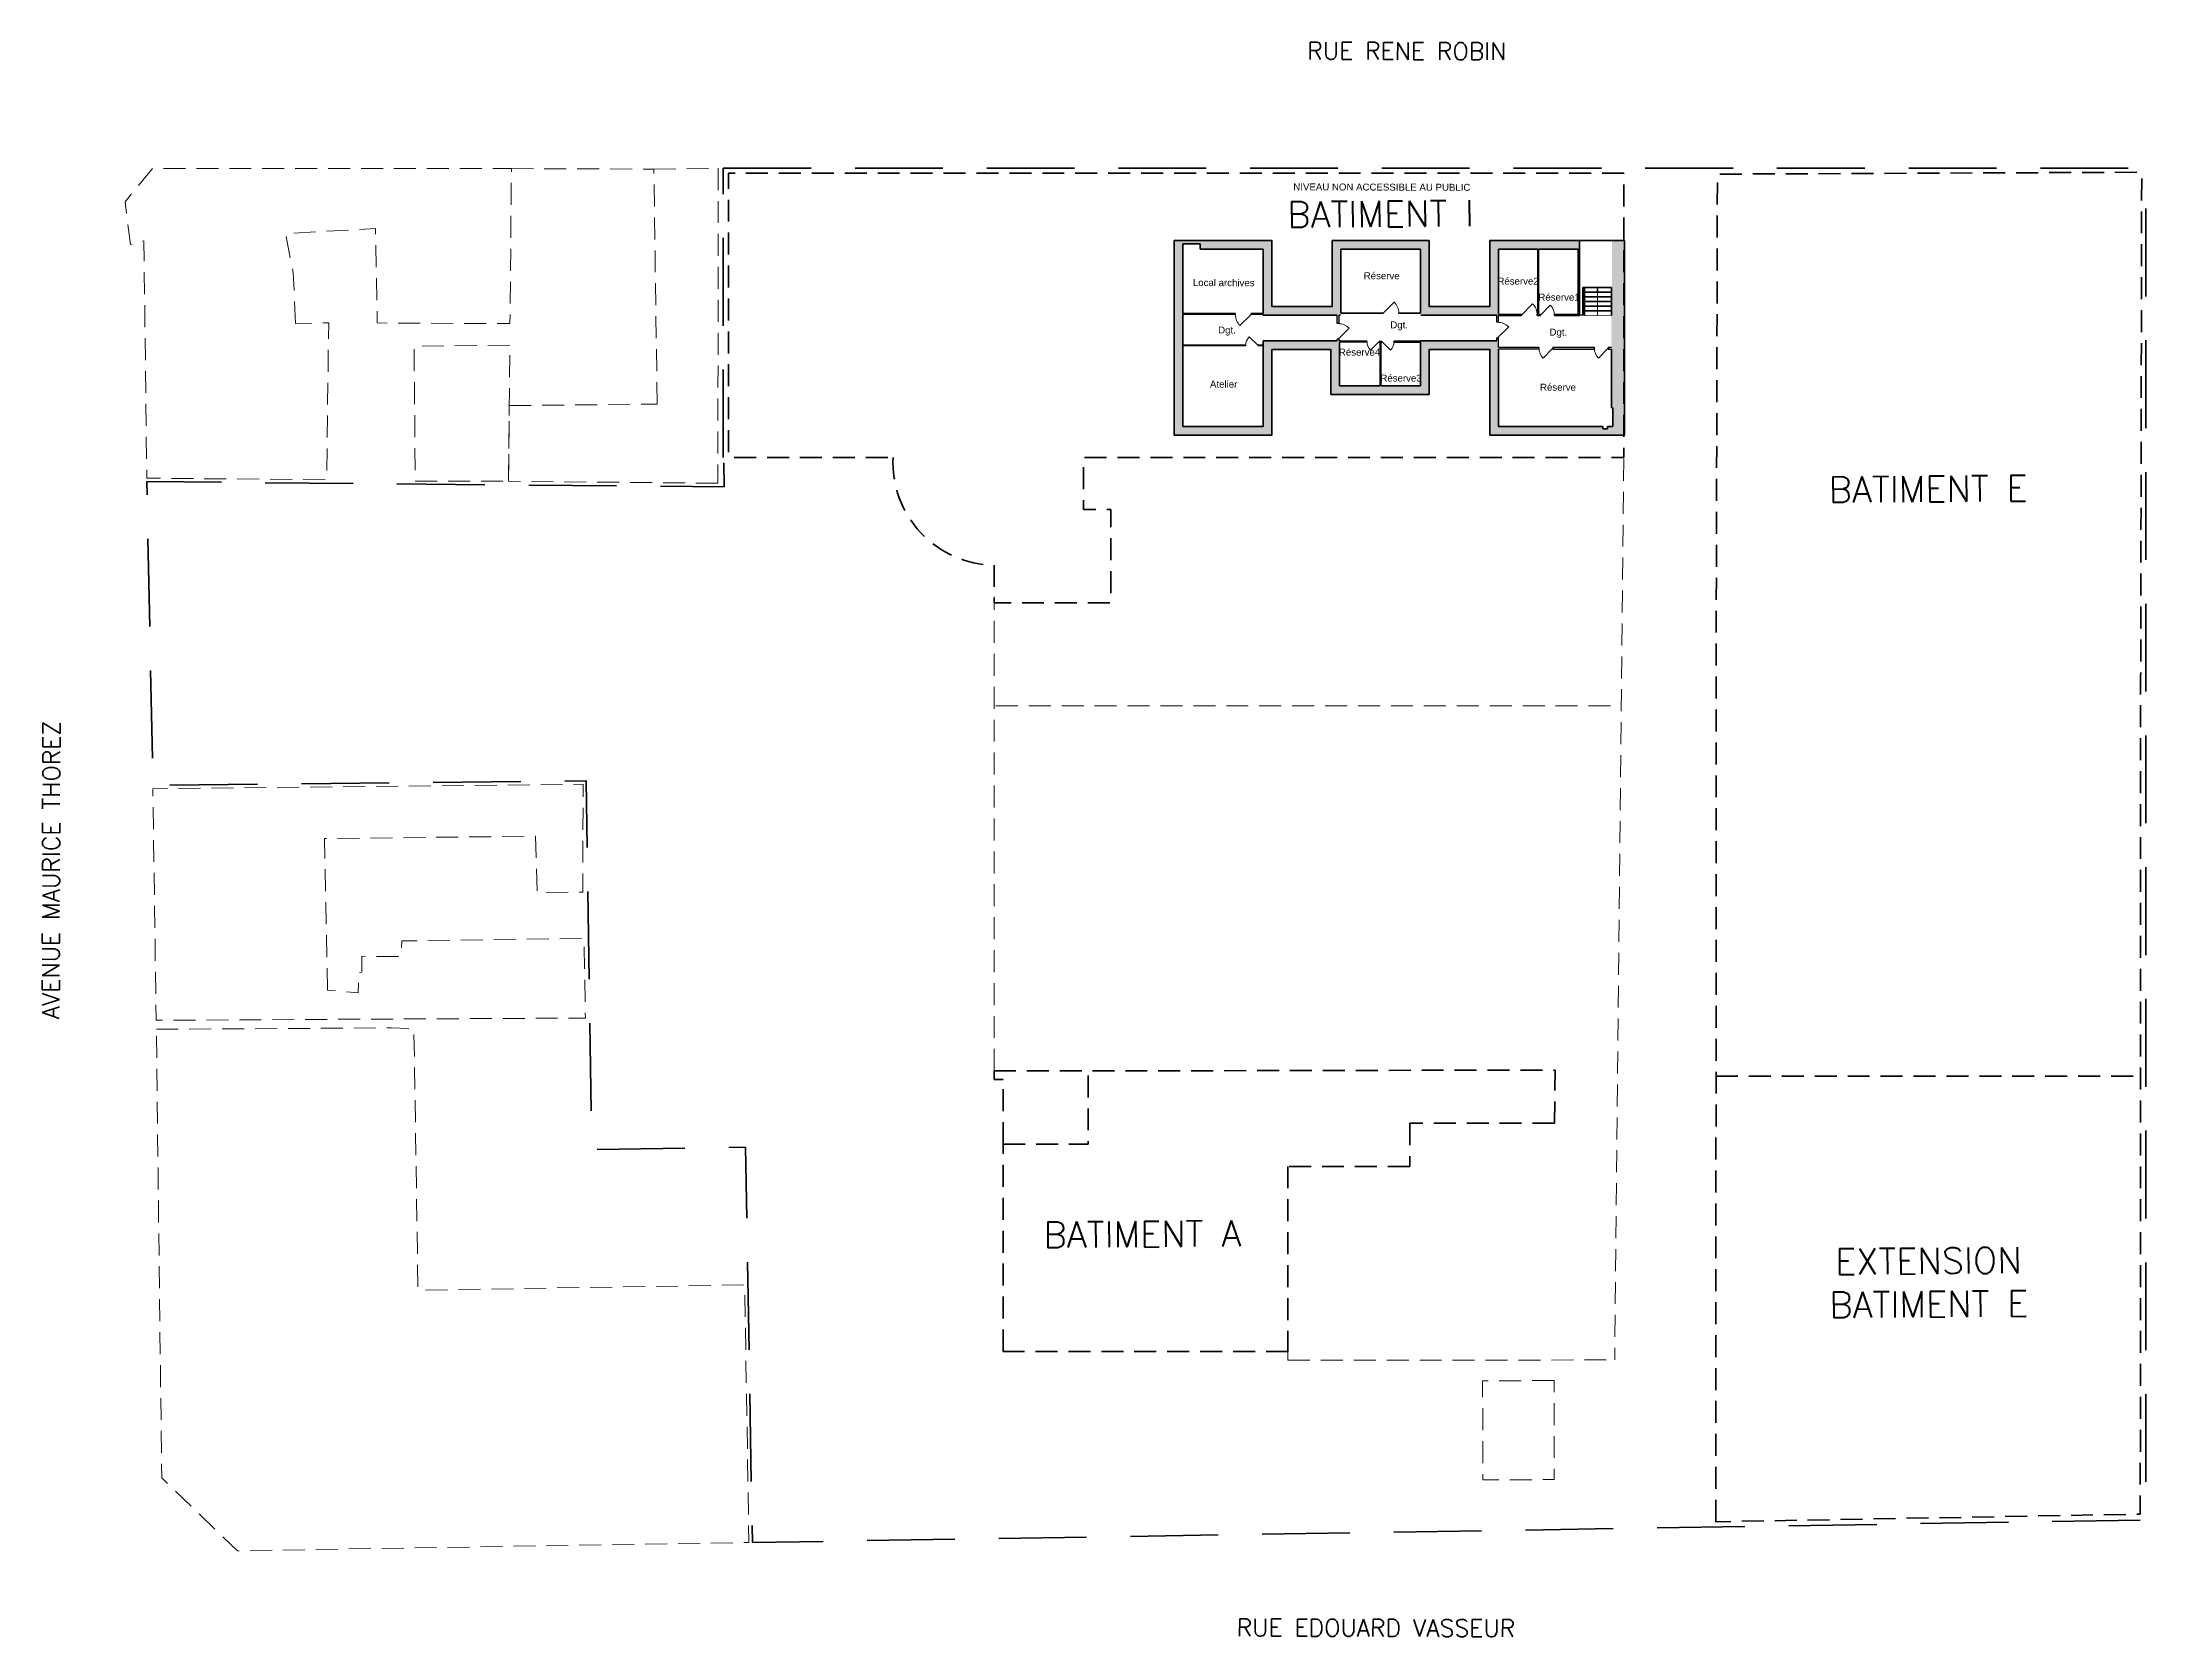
# Model space of a CAD drawing. Extents: x 11658 to 11780, y 8170 to 8263.
import ezdxf
from ezdxf.enums import TextEntityAlignment as Align

# ---------------------------------------------------------------- set-up
doc = ezdxf.new("R2010")
doc.units = 0
doc.linetypes.add('CACHEX2', pattern=[19.05, 12.7, -6.35])
for name, color, linetype, lineweight in [('Ar0-Hatch1', 1, 'CONTINUOUS', 5), ('Ar0-Texte1', 144, 'CONTINUOUS', 15), ('Ar0-Texte2', 6, 'CONTINUOUS', 15), ('Ar2-Coupe-Gras', 7, 'CONTINUOUS', 35), ('Ar2-Maçon', 7, 'CONTINUOUS', 35), ('Ar2-Vue-FIN', 9, 'CONTINUOUS', 9), ('Ar6-Cloison', 3, 'CONTINUOUS', 25), ('Ar7-Porte', 4, 'CONTINUOUS', 9)]:
    doc.layers.add(name, color=color, linetype=linetype, lineweight=lineweight)
doc.layers.add('LYTV_PROJET', color=11, linetype='CONTINUOUS')
doc.styles.add('arial', font='arial.ttf', dxfattribs={"width": 0.9999})
doc.styles.get("Standard").update_dxf_attribs({"font": 'romans.shx'})

msp = doc.modelspace()

# ---------------------------------------------------------------- hatches: boundary and pattern name
at = {"layer": 'Ar0-Hatch1'}
msp.add_hatch(color=256, dxfattribs=at).paths.add_polyline_path([(11732.94, 8244.75), (11732.94, 8242.16), (11738.63, 8242.16), (11738.63, 8244.76), (11742.14, 8244.76), (11742.14, 8239.8), (11749.93, 8239.8), (11749.93, 8251.06), (11749.21, 8251.06), (11749.21, 8248.34), (11749.21, 8246.72), (11749.17, 8246.72), (11749.17, 8244.89), (11748.99, 8244.89), (11748.99, 8244.77), (11749.17, 8244.77), (11749.17, 8241.38), (11749.25, 8241.38), (11749.25, 8240.3), (11748.95, 8240.3), (11748.95, 8240.17), (11748.67, 8240.17), (11748.67, 8240.3), (11742.64, 8240.3), (11742.64, 8244.77), (11744.98, 8244.77), (11744.98, 8244.89), (11742.64, 8244.89), (11742.64, 8245.43), (11742.54, 8245.43), (11742.54, 8245.26), (11738.13, 8245.26), (11738.13, 8245.23), (11736.59, 8245.23), (11736.59, 8245.18), (11738.13, 8245.18), (11738.13, 8242.66), (11735.84, 8242.66), (11735.84, 8245.18), (11735.77, 8245.18), (11735.77, 8242.66), (11733.44, 8242.66), (11733.44, 8245.18), (11735.03, 8245.18), (11735.03, 8245.23), (11733.5, 8245.23), (11733.5, 8245.26), (11733.42, 8245.26), (11733.42, 8245.35), (11733.3, 8245.35), (11733.3, 8245.25), (11729.03, 8245.25), (11729.03, 8240.3), (11724.37, 8240.3), (11724.37, 8246.78), (11727.42, 8246.78), (11727.42, 8246.83), (11724.37, 8246.83), (11724.37, 8250.86), (11725.37, 8250.86), (11725.37, 8250.56), (11729.03, 8250.56), (11729.03, 8246.83), (11728.32, 8246.83), (11728.32, 8246.78), (11729.03, 8246.78), (11729.03, 8246.75), (11733.3, 8246.75), (11733.3, 8246.25), (11733.42, 8246.25), (11733.42, 8246.75), (11733.5, 8246.75), (11733.5, 8246.83), (11735.96, 8246.83), (11735.96, 8246.88), (11733.52, 8246.88), (11733.52, 8250.56), (11738.12, 8250.56), (11738.12, 8246.88), (11736.87, 8246.88), (11736.87, 8246.83), (11738.15, 8246.83), (11738.15, 8246.75), (11742.54, 8246.75), (11742.54, 8246.33), (11742.64, 8246.33), (11742.64, 8246.72), (11743.97, 8246.72), (11743.97, 8246.79), (11742.64, 8246.79), (11742.64, 8250.56), (11744.92, 8250.56), (11744.92, 8246.79), (11744.88, 8246.79), (11744.88, 8246.72), (11745.06, 8246.72), (11745.06, 8246.79), (11744.98, 8246.79), (11744.98, 8250.56), (11747.24, 8250.56), (11747.24, 8246.79), (11745.87, 8246.79), (11745.87, 8246.72), (11747.32, 8246.72), (11747.32, 8251.06), (11742.14, 8251.06), (11742.14, 8247.25), (11738.62, 8247.25), (11738.62, 8251.06), (11733.02, 8251.06), (11733.02, 8247.25), (11729.53, 8247.25), (11729.53, 8251.06), (11723.87, 8251.06), (11723.87, 8239.8), (11729.53, 8239.8), (11729.53, 8244.75)])
h = msp.add_hatch(color=256, dxfattribs=at)
h.dxf.hatch_style = 1
h.paths.add_polyline_path([(11748.18, 8244.89), (11745.79, 8244.89), (11745.79, 8244.77), (11748.18, 8244.77)])
h.paths.add_polyline_path([(11728.01, 8245), (11724.37, 8245), (11724.37, 8244.96), (11728.01, 8244.96)])
h.paths.add_polyline_path([(11729.03, 8245), (11728.73, 8245), (11728.73, 8244.96), (11729.03, 8244.96)])
at = {"layer": 'Ar2-Vue-FIN'}
h = msp.add_hatch(color=256, dxfattribs=at)
h.paths.add_polyline_path([(11748.36, 8248.34), (11748.36, 8248.11), (11748.36, 8248.12), (11748.4, 8248.07)])
h.paths.add_polyline_path([(11748.36, 8248.34), (11748.32, 8248.07), (11748.36, 8248.11)])

# ---------------------------------------------------------------- linework, layer by layer
at = {"layer": 'Ar2-Coupe-Gras', "linetype": 'CACHEX2', "ltscale": 0.4}
msp.add_line((11697.79, 8255.25), (11780.09, 8255.25), dxfattribs=at)
at = {"layer": 'Ar2-Coupe-Gras', "linetype": 'CACHEX2', "ltscale": 0.1}
for p, q in [((11713.46, 8203.02), (11713.46, 8202.53)), ((11713.46, 8202.53), (11713.98, 8202.53)), ((11713.98, 8198.79), (11713.98, 8202.53)), ((11755.22, 8202.72), (11779.78, 8202.71)), ((11745.88, 8199.99), (11737.51, 8199.99)), ((11737.51, 8199.99), (11737.51, 8197.5)), ((11713.98, 8186.79), (11713.98, 8198.79)), ((11737.51, 8197.5), (11730.46, 8197.5)), ((11730.46, 8197.5), (11730.46, 8186.79)), ((11730.46, 8186.79), (11713.98, 8186.79))]:
    msp.add_line(p, q, dxfattribs=at)
at = {"layer": 'Ar2-Coupe-Gras', "linetype": 'CACHEX2', "ltscale": 0.4, "flags": 128}
for points in [[(11697.83, 8238.19), (11697.85, 8236.81), (11664.44, 8237.11), (11664.79, 8219.54), (11689.85, 8219.8), (11690.19, 8198.47), (11699.08, 8198.61), (11699.47, 8175.74), (11780.09, 8177.04), (11780.09, 8255.24)], [(11697.79, 8238.51), (11697.79, 8238.51), (11697.79, 8255.25)]]:
    msp.add_lwpolyline(points, dxfattribs=at)
at = {"layer": 'Ar2-Coupe-Gras', "linetype": 'CACHEX2', "ltscale": 0.1, "flags": 128}
msp.add_lwpolyline([(11707.61, 8238.51, 0.423499), (11713.46, 8232.28), (11713.46, 8230.09), (11720.22, 8230.09), (11720.22, 8235.5), (11718.62, 8235.5), (11718.62, 8238.51), (11749.89, 8238.51), (11749.89, 8254.95), (11698.09, 8254.95), (11698.09, 8238.51), (11707.61, 8238.51)], format="xyb", dxfattribs=at)
msp.add_lwpolyline([(11755.21, 8176.94), (11755.23, 8215.54), (11755.23, 8225.89), (11755.3, 8254.9), (11779.85, 8255.01), (11779.79, 8225.85), (11779.78, 8215.35), (11779.77, 8177.38)], close=True, dxfattribs=at)
for points in [[(11713.98, 8198.79), (11715.3, 8198.79), (11715.3, 8198.79), (11718.9, 8198.79), (11718.9, 8203.02), (11713.46, 8203.02)], [(11745.88, 8199.99), (11745.91, 8203.07), (11718.9, 8203.02)]]:
    msp.add_lwpolyline(points, dxfattribs=at)
at = {"layer": 'Ar2-Maçon'}
for p, q in [((11724.37, 8246.83), (11724.37, 8250.86)), ((11724.37, 8250.86), (11725.37, 8250.86)), ((11725.37, 8250.56), (11725.37, 8250.86)), ((11725.37, 8250.56), (11729.03, 8250.56)), ((11738.12, 8250.56), (11733.52, 8250.56)), ((11733.52, 8250.56), (11733.52, 8246.88)), ((11742.64, 8250.56), (11744.92, 8250.56)), ((11744.98, 8250.56), (11747.24, 8250.56)), ((11747.24, 8246.79), (11747.24, 8250.56)), ((11747.32, 8246.72), (11747.32, 8251.06)), ((11747.51, 8248.34), (11747.62, 8248.34)), ((11747.62, 8246.75), (11747.62, 8248.34)), ((11724.37, 8246.78), (11724.37, 8240.3)), ((11729.03, 8246.78), (11729.03, 8246.75)), ((11733.3, 8246.75), (11729.03, 8246.75)), ((11733.5, 8246.75), (11733.42, 8246.75)), ((11733.3, 8245.25), (11729.03, 8245.25)), ((11729.03, 8240.3), (11729.03, 8245.25)), ((11733.44, 8245.18), (11733.44, 8242.66)), ((11738.13, 8245.18), (11738.13, 8242.66)), ((11749.17, 8244.77), (11749.17, 8241.38)), ((11733.44, 8242.66), (11735.77, 8242.66)), ((11735.84, 8242.66), (11738.13, 8242.66)), ((11749.17, 8241.38), (11749.25, 8241.38)), ((11749.25, 8241.38), (11749.25, 8240.3)), ((11724.37, 8240.3), (11729.03, 8240.3)), ((11748.67, 8240.3), (11742.64, 8240.3)), ((11748.67, 8240.3), (11748.67, 8240.17)), ((11748.95, 8240.17), (11748.67, 8240.17)), ((11748.95, 8240.3), (11748.95, 8240.17)), ((11749.25, 8240.3), (11748.95, 8240.3))]:
    msp.add_line(p, q, dxfattribs=at)
at = {"layer": 'Ar2-Maçon', "color": 0}
msp.add_line((11749.17, 8246.72), (11749.17, 8248.34), dxfattribs=at)
at = {"layer": 'Ar2-Maçon', "flags": 128}
msp.add_lwpolyline([(11749.93, 8251.06), (11742.14, 8251.06), (11742.14, 8247.25), (11738.62, 8247.25), (11738.62, 8251.06), (11733.02, 8251.06), (11733.02, 8247.25), (11729.53, 8247.25), (11729.53, 8251.06), (11723.87, 8251.06), (11723.87, 8239.8), (11729.53, 8239.8), (11729.53, 8244.75), (11732.94, 8244.75), (11732.94, 8242.16), (11738.63, 8242.16), (11738.63, 8244.76), (11742.14, 8244.76), (11742.14, 8239.8), (11749.93, 8239.8), (11749.93, 8251.06)], close=True, dxfattribs=at)
for points in [[(11729.03, 8246.83), (11729.03, 8250.56)], [(11738.12, 8246.88), (11738.12, 8250.56)], [(11742.64, 8246.79), (11742.64, 8250.56)], [(11747.51, 8246.75), (11747.51, 8248.34)], [(11747.62, 8248.34), (11749.17, 8248.34)], [(11747.62, 8248.07), (11749.17, 8248.07)], [(11747.62, 8247.8), (11749.17, 8247.8)], [(11747.62, 8247.53), (11749.17, 8247.53)], [(11742.54, 8246.75), (11738.15, 8246.75)], [(11747.62, 8247.26), (11749.17, 8247.26)], [(11747.62, 8246.99), (11749.17, 8246.99)], [(11742.54, 8245.26), (11738.13, 8245.26)], [(11738.13, 8245.26), (11738.13, 8245.23)], [(11742.64, 8244.77), (11742.64, 8240.3)]]:
    msp.add_lwpolyline(points, dxfattribs=at)
at = {"layer": 'Ar2-Maçon', "color": 0, "flags": 128}
msp.add_lwpolyline([(11747.32, 8246.76), (11747.62, 8246.75)], dxfattribs=at)
at = {"layer": 'Ar2-Vue-FIN', "linetype": 'CACHEX2', "ltscale": 0.1}
for p, q in [((11685.53, 8255.22), (11693.77, 8255.19)), ((11697.49, 8255.25), (11697.48, 8237.02)), ((11749.89, 8238.43), (11749.36, 8186.3)), ((11713.46, 8203.02), (11713.46, 8230.44)), ((11713.56, 8224.14), (11749.69, 8224.14)), ((11730.46, 8186.79), (11730.46, 8186.28)), ((11730.46, 8186.28), (11749.36, 8186.3))]:
    msp.add_line(p, q, dxfattribs=at)
at = {"layer": 'Ar2-Vue-FIN'}
for p, q in [((11748.36, 8248.34), (11748.32, 8248.07)), ((11748.32, 8248.07), (11748.36, 8248.34)), ((11748.36, 8248.34), (11748.36, 8246.73)), ((11748.36, 8248.34), (11748.4, 8248.07))]:
    msp.add_line(p, q, dxfattribs=at)
at = {"layer": 'Ar2-Vue-FIN', "linetype": 'CACHEX2', "ltscale": 0.1, "flags": 128}
for points in [[(11673.05, 8246.26), (11672.91, 8249.2), (11672.46, 8251.45), (11677.67, 8251.76), (11677.77, 8246.29), (11685.45, 8246.25), (11685.53, 8255.22), (11664.78, 8255.23), (11663.18, 8253.29), (11663.49, 8250.83), (11664.27, 8251.05), (11664.44, 8237.31), (11674.85, 8237.22), (11674.94, 8245.16), (11674.96, 8246.3)], [(11685.44, 8245), (11679.9, 8244.94), (11679.97, 8237.14), (11685.37, 8237.13), (11685.4, 8240.43)], [(11674.9, 8207.7), (11674.71, 8216.46), (11686.92, 8216.6), (11687.03, 8213.33), (11689.66, 8213.37), (11689.68, 8219.6), (11664.79, 8219.34), (11664.98, 8205.95), (11689.81, 8206.08), (11689.73, 8210.69), (11679.2, 8210.54), (11679.13, 8209.64), (11676.88, 8209.65), (11676.88, 8208.74), (11676.7, 8208.71), (11676.67, 8207.53)], [(11664.99, 8205.43), (11678.57, 8205.51), (11679.77, 8205.47), (11679.89, 8205.47), (11680.13, 8190.33), (11699.03, 8190.64), (11699.27, 8175.74), (11669.68, 8175.26), (11665.3, 8179.48)], [(11745.85, 8185.11), (11741.72, 8185.09), (11741.73, 8179.36), (11745.86, 8179.38)]]:
    msp.add_lwpolyline(points, close=True, dxfattribs=at)
at = {"layer": 'Ar2-Vue-FIN', "linetype": 'CACHEX2', "ltscale": 0.1}
msp.add_lwpolyline([(11697.48, 8237.02), (11697.48, 8237.02), (11685.37, 8237.13), (11685.41, 8241.51), (11685.41, 8241.51), (11693.97, 8241.6), (11693.77, 8255.19), (11697.49, 8255.25)], dxfattribs=at)
at = {"layer": 'Ar2-Vue-FIN', "flags": 128}
msp.add_lwpolyline([(11747.62, 8246.75), (11749.17, 8246.72)], dxfattribs=at)
at = {"layer": 'Ar6-Cloison'}
for p, q in [((11744.98, 8246.79), (11744.98, 8250.56)), ((11727.42, 8246.83), (11724.37, 8246.83)), ((11727.42, 8246.78), (11724.37, 8246.78)), ((11729.03, 8246.83), (11728.32, 8246.83)), ((11729.03, 8246.78), (11728.32, 8246.78)), ((11733.3, 8246.25), (11733.3, 8246.75)), ((11733.42, 8246.25), (11733.42, 8246.75)), ((11733.52, 8246.88), (11735.96, 8246.88)), ((11735.96, 8246.83), (11733.52, 8246.83)), ((11742.54, 8246.33), (11742.54, 8246.75)), ((11742.64, 8246.79), (11743.97, 8246.79)), ((11742.64, 8246.72), (11743.97, 8246.72)), ((11742.64, 8246.33), (11742.64, 8246.72)), ((11744.88, 8246.79), (11744.92, 8246.79)), ((11744.88, 8246.72), (11745.06, 8246.72)), ((11744.98, 8246.79), (11745.06, 8246.79)), ((11745.87, 8246.79), (11747.24, 8246.79)), ((11745.87, 8246.72), (11747.32, 8246.72)), ((11728.01, 8245), (11724.37, 8245)), ((11729.03, 8245), (11728.73, 8245)), ((11733.3, 8245.25), (11733.3, 8245.35)), ((11733.42, 8245.26), (11733.42, 8245.35)), ((11733.5, 8245.26), (11733.42, 8245.26)), ((11735.03, 8245.18), (11733.44, 8245.18)), ((11733.5, 8245.23), (11733.5, 8245.26)), ((11735.03, 8245.23), (11733.5, 8245.23)), ((11735.77, 8245.18), (11735.77, 8242.66)), ((11735.84, 8245.18), (11735.84, 8242.66)), ((11736.59, 8245.18), (11738.13, 8245.18)), ((11742.54, 8245.26), (11742.54, 8245.43)), ((11742.64, 8244.89), (11742.64, 8245.43)), ((11728.01, 8244.96), (11724.37, 8244.96)), ((11729.03, 8244.96), (11728.73, 8244.96)), ((11745.79, 8244.89), (11748.18, 8244.89)), ((11745.79, 8244.77), (11748.18, 8244.77)), ((11748.99, 8244.89), (11749.17, 8244.89)), ((11748.99, 8244.77), (11749.17, 8244.77))]:
    msp.add_line(p, q, dxfattribs=at)
at = {"layer": 'Ar6-Cloison', "flags": 128}
for points in [[(11744.92, 8246.79), (11744.92, 8250.56)], [(11727.42, 8246.78), (11727.42, 8246.83)], [(11728.32, 8246.78), (11728.32, 8246.83)], [(11733.42, 8246.25), (11733.3, 8246.25)], [(11735.96, 8246.83), (11735.96, 8246.88)], [(11736.87, 8246.83), (11736.87, 8246.88)], [(11736.87, 8246.88), (11738.12, 8246.88)], [(11738.13, 8246.83), (11736.87, 8246.83)], [(11742.64, 8246.33), (11742.54, 8246.33)], [(11743.97, 8246.72), (11743.97, 8246.79)], [(11744.88, 8246.72), (11744.88, 8246.79)], [(11745.06, 8246.72), (11745.06, 8246.79)], [(11745.87, 8246.72), (11745.87, 8246.79)], [(11728.01, 8245), (11728.01, 8244.96)], [(11728.73, 8245), (11728.73, 8244.96)], [(11733.42, 8245.35), (11733.3, 8245.35)], [(11735.03, 8245.23), (11735.03, 8245.18)], [(11735.73, 8245.23), (11735.73, 8245.18)], [(11735.73, 8245.23), (11735.89, 8245.23)], [(11735.73, 8245.18), (11735.89, 8245.18)], [(11735.89, 8245.23), (11735.89, 8245.18)], [(11738.13, 8245.23), (11736.59, 8245.23)], [(11736.59, 8245.23), (11736.59, 8245.18)], [(11742.64, 8245.43), (11742.54, 8245.43)], [(11742.64, 8244.89), (11744.98, 8244.89)], [(11744.98, 8244.77), (11742.64, 8244.77)], [(11744.98, 8244.89), (11744.98, 8244.77)], [(11745.79, 8244.89), (11745.79, 8244.77)], [(11748.18, 8244.89), (11748.18, 8244.77)], [(11748.99, 8244.89), (11748.99, 8244.77)]]:
    msp.add_lwpolyline(points, dxfattribs=at)
at = {"layer": 'Ar7-Porte'}
for p, q in [((11735.96, 8246.86), (11736.61, 8247.5)), ((11728.32, 8246.78), (11727.68, 8246.15)), ((11743.97, 8246.75), (11744.61, 8247.39)), ((11745.06, 8246.75), (11745.63, 8247.32)), ((11728.73, 8244.98), (11728.22, 8245.49)), ((11733.36, 8245.35), (11734, 8245.98)), ((11735.73, 8245.21), (11735.24, 8244.71)), ((11735.89, 8245.21), (11736.39, 8244.71)), ((11742.59, 8245.43), (11743.23, 8246.07)), ((11745.79, 8244.83), (11745.22, 8244.25)), ((11748.99, 8244.83), (11748.42, 8244.25))]:
    msp.add_line(p, q, dxfattribs=at)
for centre, radius, start, end in [((11735.96, 8246.86), 0.91, 0, 45), ((11728.32, 8246.78), 0.9, 180, 225), ((11733.36, 8245.35), 0.9, 44.9606, 90), ((11742.59, 8245.43), 0.9, 44.9606, 90), ((11743.97, 8246.75), 0.91, 0, 45), ((11745.06, 8246.75), 0.81, 0, 45), ((11728.73, 8244.98), 0.72, 134.9606, 180), ((11735.73, 8245.21), 0.7, 180, 225), ((11735.89, 8245.21), 0.7, 315, 0), ((11745.79, 8244.83), 0.81, 180, 225), ((11748.99, 8244.83), 0.81, 180, 225)]:
    msp.add_arc(centre, radius, start, end, dxfattribs=at)

# ---------------------------------------------------------------- texts
at = {"layer": 'Ar0-Texte1', "style": 'arial', "width": 0.9999}
for s, p in [('Local archives', (11726.74, 8248.62)), ('Réserve2', (11743.77, 8248.71)), ('Réserve1', (11746.14, 8247.78)), ('Dgt.', (11736.89, 8246.18)), ('Dgt.', (11726.93, 8245.88)), ('Dgt.', (11746.1, 8245.76)), ('Réserve4', (11734.6, 8244.6)), ('Atelier', (11726.74, 8242.75)), ('Réserve3', (11737, 8243.1))]:
    msp.add_text(s, height=0.4, rotation=359.8435, dxfattribs=at).set_placement(p, align=Align.MIDDLE_CENTER)
at = {"layer": 'Ar0-Texte2', "attachment_point": 5}
for s, insert, char_height, width, rotation in [('RUE RENE ROBIN', (11737.34, 8262.02), 1, 40, 359.8435), ('BATIMENT I', (11735.81, 8252.6), 1.5, 67.0401, 0.4562), ('BATIMENT E', (11767.49, 8236.69), 1.5, 67.0401, 0.4562), ('AVENUE MAURICE THOREZ', (11658.9, 8214.64), 1, 40, 89.8435), ('BATIMENT A', (11722.03, 8193.58), 1.5, 67.0401, 0.4562), ('EXTENSION\\PBATIMENT E', (11767.52, 8190.78), 1.5, 67.0401, 0.4562), ('RUE EDOUARD VASSEUR', (11735.55, 8170.8), 1, 40, 359.8435)]:
    msp.add_mtext(s, dxfattribs=dict(at, insert=insert, char_height=char_height, width=width, rotation=rotation))
at = {"layer": 'LYTV_PROJET', "style": 'arial', "width": 0.9999}
for s, p in [('NIVEAU NON ACCESSIBLE AU PUBLIC', (11735.89, 8254.15)), ('Réserve', (11735.88, 8249.02)), ('Réserve', (11746.08, 8242.57))]:
    msp.add_text(s, height=0.4, rotation=359.8435, dxfattribs=at).set_placement(p, align=Align.MIDDLE_CENTER)

doc.saveas('drawing.dxf')
